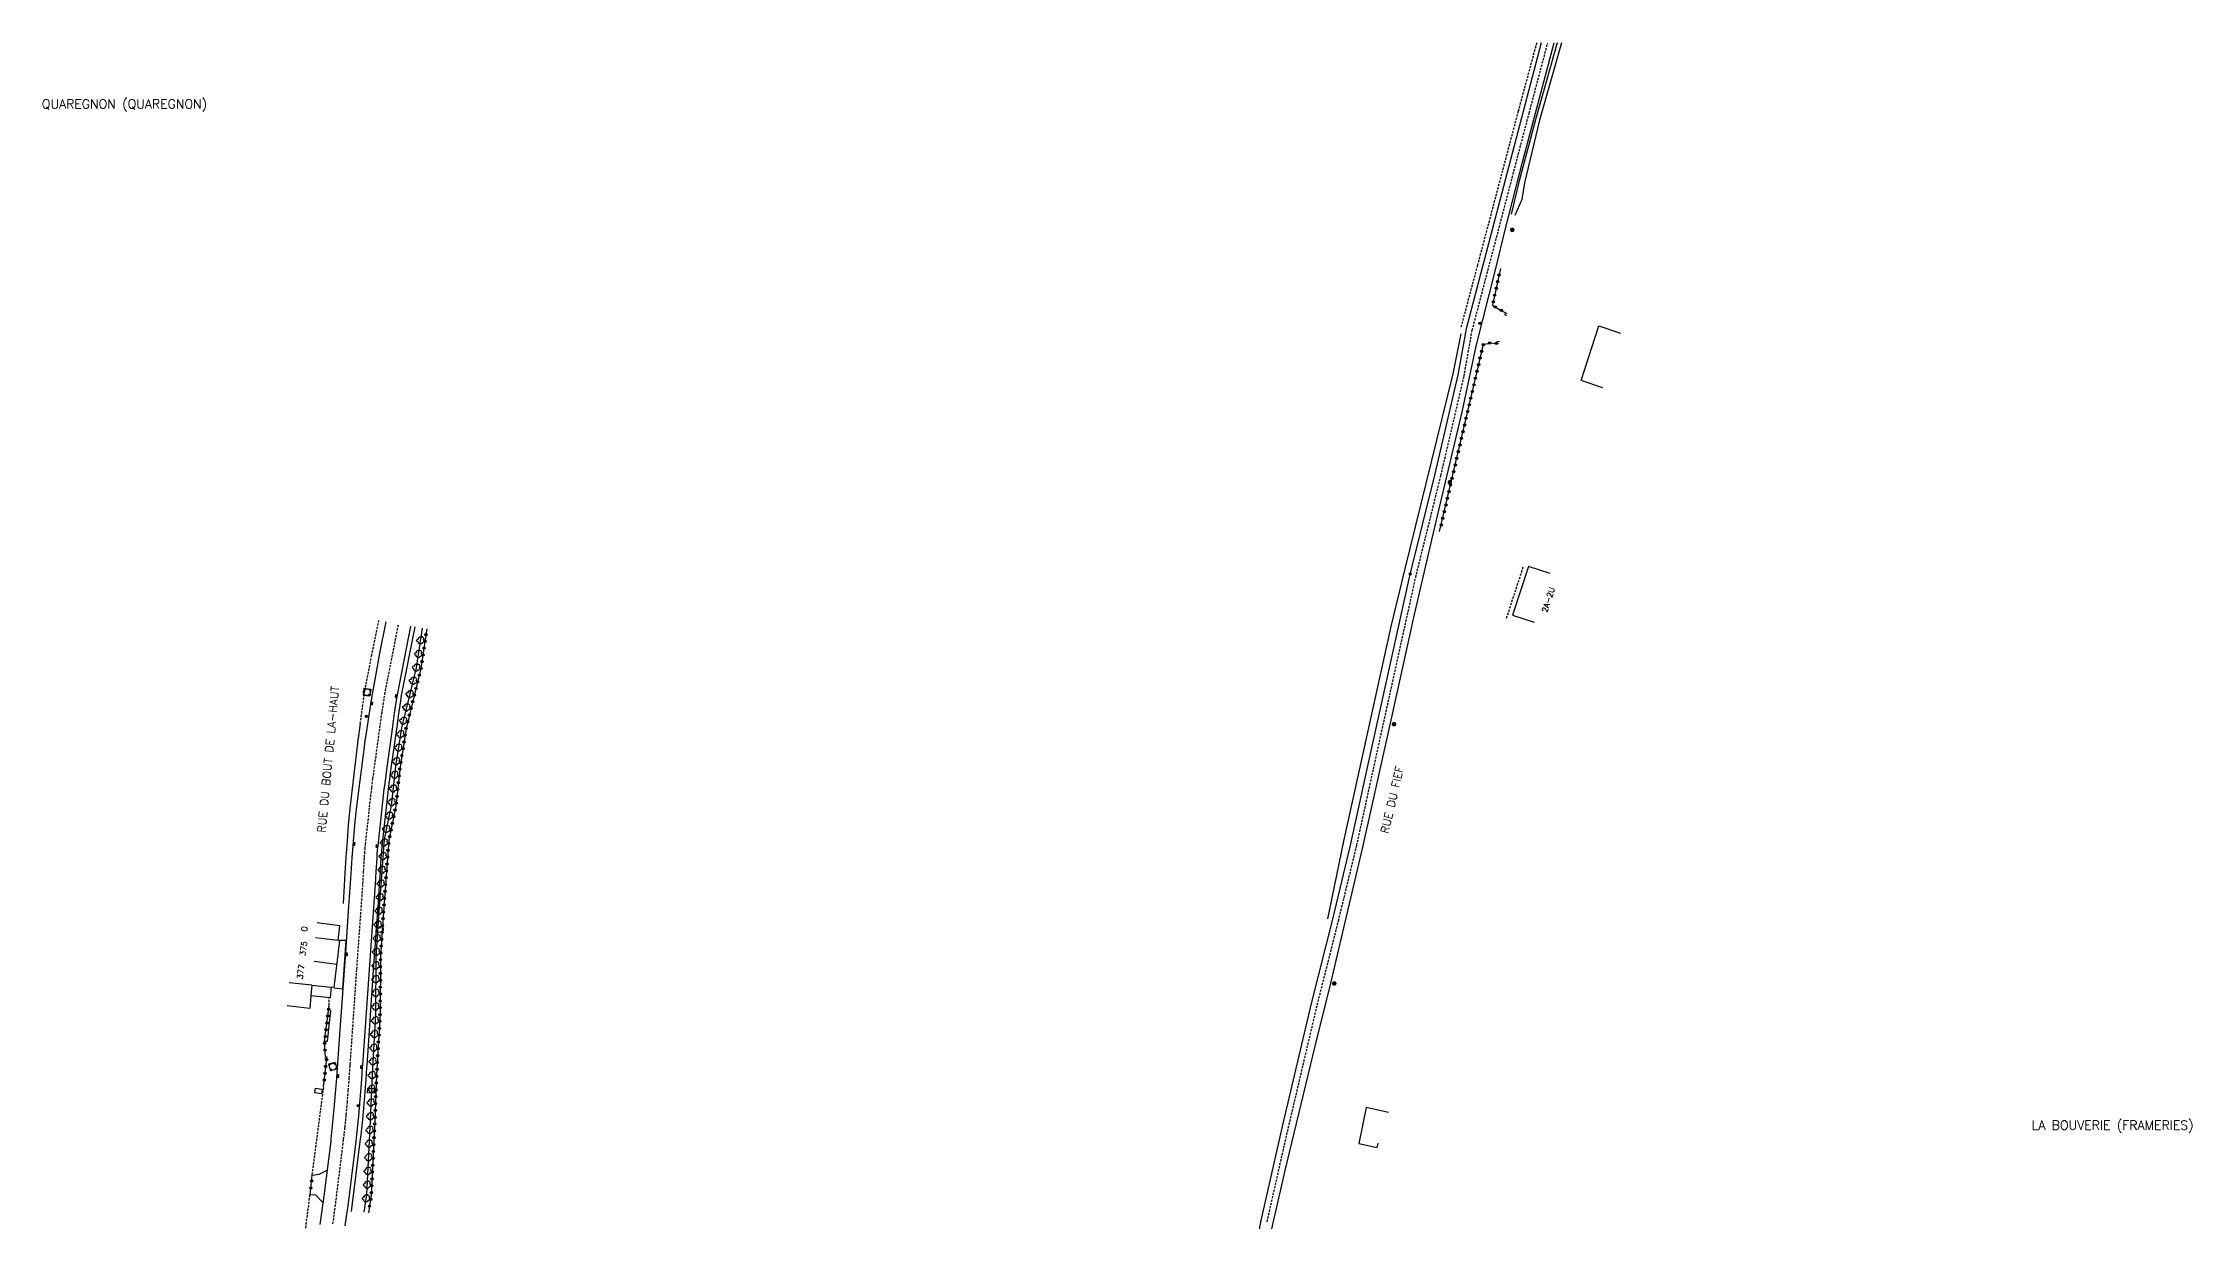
# Model space of a CAD drawing. Header units: millimetres. Extents: x 114005 to 114985, y 122399 to 123000.
# Drawn here: x 114514.9 to 114984.9, y 122742.2 to 123000 of the extents above; entities that cross this region are included whole.
import ezdxf
from ezdxf.enums import TextEntityAlignment as Align

# ---------------------------------------------------------------- set-up
doc = ezdxf.new("R2010")
doc.units = ezdxf.units.MM
doc.linetypes.add('DASHED', pattern=[0.75, 0.5, -0.25])
doc.layers.get('0').update_dxf_attribs({"linetype": 'CONTINUOUS'})
for name, color, linetype in [('w0001', 6, 'DASHED'), ('w0008', 7, 'CONTINUOUS'), ('w0014', 7, 'CONTINUOUS'), ('w0017', 7, 'CONTINUOUS'), ('w0100', 7, 'CONTINUOUS'), ('w0103', 1, 'CONTINUOUS'), ('w0112', 1, 'DASHED'), ('w0113', 2, 'DASHED'), ('W0212', 2, 'CONTINUOUS'), ('W0213', 2, 'CONTINUOUS'), ('W0302', 3, 'CONTINUOUS'), ('w0322', 7, 'CONTINUOUS'), ('W0323', 7, 'CONTINUOUS'), ('w0400', 7, 'CONTINUOUS'), ('w0420', 7, 'CONTINUOUS'), ('w0431', 7, 'CONTINUOUS'), ('w0856', 7, 'CONTINUOUS'), ('w0980', 7, 'CONTINUOUS'), ('w0989', 7, 'CONTINUOUS'), ('w0991', 7, 'CONTINUOUS'), ('w1102', 7, 'CONTINUOUS'), ('w1471', 7, 'CONTINUOUS'), ('W1473', 7, 'CONTINUOUS')]:
    doc.layers.add(name, color=color, linetype=linetype)
doc.styles.get("Standard").update_dxf_attribs({"font": 'romans.shx', "width": 0.85})

# ---------------------------------------------------------------- blocks, each defined once
blk = doc.blocks.new('T1473')
at = {"color": 0, "linetype": 'Continuous', "const_width": 0.5, "flags": 128}
blk.add_lwpolyline([(-0.25, 0, 1), (0.25, 0, 1)], format="xyb", close=True, dxfattribs=at)
blk = doc.blocks.new('T856')
for p, q in [((-0.125, 0), (0.125, 0)), ((0, 0.125), (0, -0.125))]:
    blk.add_line(p, q)
blk.add_ellipse((0, 0), major_axis=(-0.177, 0.177), ratio=1, start_param=3.9269908, end_param=10.2101761)
blk = doc.blocks.new('t322o')
at = {"color": 0, "linetype": 'Continuous'}
for radius in [0.25, 0.15]:
    blk.add_circle((0, 0), radius, dxfattribs=at)
blk = doc.blocks.new('T400')
for p, q in [((-0.15, 0.3), (0.15, 0.3)), ((-0.15, -0.25), (-0.15, 0.3)), ((-0.15, 0.15), (0.15, 0.15)), ((-0.15, 0), (0.15, 0)), ((0.15, 0.3), (0.15, -0.25)), ((-0.15, -0.15), (0.15, -0.15)), ((-0.15, -0.25), (-0.15, -0.3)), ((-0.15, -0.3), (0.15, -0.3)), ((0.15, -0.3), (0.15, -0.25))]:
    blk.add_line(p, q)
blk = doc.blocks.new('T420')
for p, q in [((0.75, 0.75), (-0.75, 0.75)), ((-0.75, 0.75), (-0.75, -0.75)), ((0.75, 0.75), (0.75, -0.75)), ((0.75, -0.75), (-0.75, -0.75))]:
    blk.add_line(p, q)
blk.add_ellipse((0, 0), major_axis=(-0.53, 0.53), ratio=1, start_param=3.926991, end_param=10.210176)
blk = doc.blocks.new('T1471')
at = {"color": 0, "linetype": 'Continuous', "flags": 128}
blk.add_lwpolyline([(-0.75, -0.5), (-0.75, 0.5), (0.75, 0.5), (0.75, -0.5), (-0.75, -0.5)], dxfattribs=at)
blk = doc.blocks.new('t302o')
for p, q in [((-0.8, 0.51), (-0.86, 0.34)), ((-0.86, 0.34), (-0.86, 0.17)), ((-0.86, 0.17), (-0.74, 0.06)), ((-0.69, 0.63), (-0.8, 0.51)), ((-0.8, -0.06), (-0.74, 0.06)), ((-0.74, 0.06), (-0.69, 0.11)), ((-0.57, 0.69), (-0.69, 0.63)), ((-0.46, 0.69), (-0.57, 0.69)), ((-0.29, 0.63), (-0.46, 0.69)), ((-0.29, 0.63), (-0.17, 0.74)), ((-0.23, 0.57), (-0.29, 0.63)), ((-0.17, 0.74), (-0.06, 0.8)), ((-0.06, 0.8), (0.06, 0.8)), ((0.06, 0.8), (0.23, 0.74)), ((0.23, 0.74), (0.34, 0.63)), ((0.34, 0.63), (0.4, 0.51)), ((0.46, 0.46), (0.34, 0.46)), ((0.4, 0.51), (0.4, 0.46)), ((0.57, 0.4), (0.46, 0.46)), ((0.57, 0.4), (0.69, 0.29)), ((0.69, 0.29), (0.74, 0.17)), ((0.74, 0.06), (0.69, -0.17)), ((0.74, 0.17), (0.74, 0.06)), ((-0.8, -0.17), (-0.8, -0.06)), ((-0.8, -0.23), (-0.8, -0.17)), ((-0.74, -0.34), (-0.8, -0.23)), ((-0.69, -0.4), (-0.74, -0.34)), ((-0.51, -0.46), (-0.69, -0.4)), ((-0.4, -0.46), (-0.51, -0.46)), ((-0.4, -0.46), (-0.34, -0.46)), ((-0.34, -0.46), (-0.34, -0.4)), ((-0.34, -0.51), (-0.34, -0.46)), ((-0.29, -0.63), (-0.34, -0.51)), ((-0.17, -0.74), (-0.29, -0.63)), ((-0.06, -0.8), (-0.17, -0.74)), ((0.06, -0.8), (-0.06, -0.8)), ((0.17, -0.74), (0.06, -0.8)), ((0.23, -0.69), (0.17, -0.74)), ((0.29, -0.46), (0.23, -0.46)), ((0.29, -0.63), (0.23, -0.69)), ((0.46, -0.4), (0.29, -0.46)), ((0.34, -0.51), (0.29, -0.63)), ((0.34, -0.51), (0.34, -0.46)), ((0.57, -0.34), (0.46, -0.4)), ((0.63, -0.29), (0.57, -0.34)), ((0.69, -0.17), (0.63, -0.29))]:
    blk.add_line(p, q)
blk = doc.blocks.new('t323o')
at = {"color": 0, "linetype": 'Continuous'}
for radius in [0.25, 0.15]:
    blk.add_circle((0, 0), radius, dxfattribs=at)

msp = doc.modelspace()

# ---------------------------------------------------------------- linework, layer by layer
at = {"layer": 'w0001'}
for points in [[(114782.64, 122742.06), (114787.28, 122762.55), (114793.61, 122789.5), (114798.26, 122807.9), (114802.26, 122824.43), (114805.92, 122841.19), (114815.14, 122883.05), (114820.66, 122905.38), (114825.72, 122927.08), (114827.51, 122937.14), (114839.96, 122984.67), (114844.02, 123000)], [(114578.3, 122741.57), (114578.72, 122744.56), (114578.82, 122745.32), (114580.65, 122760.04), (114580.81, 122761.4), (114580.96, 122762.76), (114581.1, 122764.12), (114581.23, 122765.48), (114581.46, 122768.13), (114581.67, 122770.79), (114581.88, 122773.44), (114582.07, 122776.09), (114582.1, 122776.5), (114583.54, 122797.34), (114584.67, 122813.13), (114584.86, 122816), (114585.04, 122818.88), (114585.21, 122821.77), (114585.27, 122822.71), (114585.34, 122823.65), (114585.44, 122824.59), (114586.8, 122837.04), (114586.9, 122837.84), (114587.05, 122838.98), (114588.68, 122850.83), (114589.09, 122853.71), (114589.51, 122856.6), (114589.65, 122857.42), (114589.8, 122858.23), (114592.66, 122872.87)]]:
    msp.add_lwpolyline(points, dxfattribs=at)
at = {"layer": 'w0008'}
for points in [[(114842.58, 123000), (114838.62, 122985.02), (114826.15, 122937.44), (114824.36, 122927.36), (114819.3, 122905.7), (114813.79, 122883.37), (114804.56, 122841.48), (114800.9, 122824.75), (114796.91, 122808.23), (114792.26, 122789.83), (114785.92, 122762.86), (114781.28, 122742.34), (114781.28, 122742.34), (114781.28, 122742.34), (114779.59, 122733.26)], [(114783.39, 122739.24), (114786.42, 122752.61), (114786.51, 122752.97), (114793.12, 122780.47), (114796.6, 122794.29), (114803.55, 122824.03), (114809.63, 122851.16), (114814.85, 122874.92), (114819.22, 122893.76), (114825.38, 122919.54), (114828.37, 122933.62), (114832.69, 122950.63), (114834.79, 122959.37), (114838.51, 122973.9), (114845.45, 123000)], [(114589.85, 122873.35), (114588.53, 122866.48), (114587.75, 122862.34), (114586.75, 122856.7), (114585.42, 122848.11), (114585.3, 122847.34), (114585.19, 122846.55), (114583.46, 122832.95), (114583.29, 122831.57), (114583.15, 122830.19), (114583.02, 122828.8), (114582.73, 122825.26), (114582.46, 122821.72), (114582.21, 122818.17), (114581.66, 122810.04), (114581.06, 122801.04), (114579.78, 122783.02), (114579.1, 122773.56), (114578.97, 122771.83), (114578.83, 122770.1), (114578.68, 122768.43), (114578.52, 122766.76), (114577.88, 122760.2), (114577.85, 122759.9), (114577.83, 122759.69), (114576.31, 122747.68), (114576.04, 122745.6), (114575.75, 122743.52), (114575.46, 122741.44)], [(114581.02, 122741.18), (114581.44, 122744.19), (114581.55, 122744.97), (114583.38, 122759.71), (114583.54, 122761.09), (114583.7, 122762.47), (114583.84, 122763.85), (114583.97, 122765.24), (114584.2, 122767.9), (114584.41, 122770.57), (114584.62, 122773.23), (114584.81, 122775.9), (114584.84, 122776.31), (114586.28, 122797.15), (114587.41, 122812.94), (114587.61, 122815.82), (114587.79, 122818.72), (114587.95, 122821.61), (114588.01, 122822.51), (114588.08, 122823.41), (114588.17, 122824.3), (114589.53, 122836.72), (114589.63, 122837.49), (114589.78, 122838.61), (114590.16, 122841.43), (114591.41, 122850.45), (114591.81, 122853.32), (114592.23, 122856.19), (114592.36, 122856.95), (114592.5, 122857.72), (114595.37, 122872.4)]]:
    msp.add_lwpolyline(points, dxfattribs=at)
at = {"layer": 'w0014'}
for points in [[(114578.56, 122793.25), (114580.48, 122793.04), (114581.19, 122803.63), (114579.78, 122803.61)], [(114576.55, 122781.59), (114577.1, 122781.56), (114577.85, 122788.28)]]:
    msp.add_lwpolyline(points, dxfattribs=at)
at = {"layer": 'w0017'}
for points in [[(114573.87, 122752.27), (114575.3, 122752.45), (114577.06, 122753.32)], [(114576.1, 122746.27), (114574.55, 122747.88), (114573.33, 122747.94)]]:
    msp.add_lwpolyline(points, dxfattribs=at)
at = {"layer": 'w0100'}
for points in [[(114844.56, 122883.88), (114839.8, 122885.44), (114836.34, 122874.82), (114841.09, 122873.27)], [(114579.43, 122803.56), (114579.83, 122806.84), (114574.87, 122807.45)], [(114579.43, 122803.56), (114579.74, 122803.52), (114578.54, 122793.29), (114577.91, 122793.36)], [(114573.5, 122791.46), (114573.26, 122788.74), (114568.29, 122789.33)]]:
    msp.add_lwpolyline(points, dxfattribs=at)
at = {"layer": 'w0103'}
for points in [[(114856.05, 122924.54), (114851.32, 122926.17), (114855.23, 122938.08), (114859.96, 122936.46)], [(114577.91, 122793.36), (114577.68, 122791.03), (114573.51, 122791.47)]]:
    msp.add_lwpolyline(points, dxfattribs=at)
at = {"layer": 'w0112'}
for points in [[(114835.07, 122940.33), (114834.7, 122940.44), (114834.79, 122940.96), (114835.17, 122940.85)], [(114833.27, 122934.16), (114832.88, 122934.26), (114833.06, 122934.77), (114833.45, 122934.67)], [(114577.47, 122789.38), (114577.48, 122791)], [(114576.57, 122777.82), (114576.95, 122777.77), (114577.02, 122778.06), (114576.65, 122778.1)], [(114573.78, 122752.34), (114576.3, 122771.55)], [(114571.05, 122730.32), (114573.29, 122747.95)]]:
    msp.add_lwpolyline(points, dxfattribs=at)
at = {"layer": 'w0113'}
for points in [[(114841.59, 123000), (114837.56, 122985.08), (114828.64, 122951.32), (114825.04, 122937.81)], [(114835.03, 122874.16), (114838.69, 122885.39)], [(114584.28, 122851.05), (114585.3, 122858.21), (114586.76, 122865.89), (114588.37, 122873.61)]]:
    msp.add_lwpolyline(points, dxfattribs=at)
at = {"layer": 'W0212'}
msp.add_lwpolyline([(114846.06, 123000), (114841.4, 122983.44), (114837.72, 122969.51), (114835.99, 122962.53)], dxfattribs=at)
at = {"layer": 'W0213'}
for points in [[(114847.07, 123000), (114842.19, 122983.14), (114838.92, 122969.41), (114838.33, 122965.72), (114836.84, 122962.23)], [(114825.03, 122936.33), (114823.27, 122927.59), (114812.68, 122884.61), (114809.71, 122872.29), (114809.71, 122872.29), (114799.32, 122825.32), (114799.32, 122825.32), (114795.85, 122808.35)], [(114582.39, 122744.28), (114582.47, 122744.85), (114584.3, 122759.59), (114584.47, 122760.98), (114584.62, 122762.37), (114584.76, 122763.76), (114584.89, 122765.16), (114585.12, 122767.83), (114585.34, 122770.49), (114585.55, 122773.16), (114585.74, 122775.83), (114585.77, 122776.24), (114587.21, 122797.08), (114588.34, 122812.87), (114588.53, 122815.76), (114588.72, 122818.66), (114588.88, 122821.55), (114588.94, 122822.44), (114589.01, 122823.32), (114589.1, 122824.21), (114590.46, 122836.62), (114590.55, 122837.37), (114590.7, 122838.49), (114591.08, 122841.3), (114592.33, 122850.33), (114592.73, 122853.19), (114593.15, 122856.04), (114593.27, 122856.79), (114593.41, 122857.55), (114596.28, 122872.22)], [(114584.28, 122851.05), (114583.89, 122848.33), (114583.78, 122847.55), (114583.67, 122846.74), (114582.06, 122833.11), (114581.91, 122831.72), (114581.77, 122830.32), (114581.66, 122828.91), (114581.4, 122825.36), (114581.16, 122821.81), (114580.94, 122818.26), (114580.56, 122811.66)]]:
    msp.add_lwpolyline(points, dxfattribs=at)
at = {"layer": 'W0302'}
msp.add_lwpolyline([(114597.82, 122871.95), (114596.55, 122863.28), (114593.31, 122850.12), (114591.98, 122841.75), (114591.08, 122833.15), (114589.54, 122825.72), (114588.33, 122809.96), (114587.7, 122800.04), (114587.61, 122787.65), (114586.86, 122774.25), (114586.46, 122764.18), (114585.67, 122747.98), (114585.08, 122744.13)], dxfattribs=at)
at = {"layer": 'w0322'}
for points in [[(114833.71, 122950.67), (114831.94, 122942.62), (114833.5, 122941.7), (114834.79, 122940.96)], [(114820.38, 122893.06), (114829.94, 122934.04), (114831.47, 122934.4), (114832.88, 122934.26)], [(114598.82, 122871.8), (114597.54, 122863.08), (114594.3, 122849.92), (114592.99, 122841.62), (114592.08, 122832.99), (114590.54, 122825.58), (114589.34, 122809.89), (114588.71, 122800.01), (114588.62, 122787.62), (114587.87, 122774.2), (114587.47, 122764.13), (114586.68, 122747.88), (114586.08, 122743.98)], [(114576.65, 122778.1), (114576.49, 122781.6), (114577.48, 122789.39)], [(114573.31, 122747.96), (114573.79, 122752.3)]]:
    msp.add_lwpolyline(points, dxfattribs=at)
at = {"layer": 'W0323'}
msp.add_lwpolyline([(114576.26, 122771.56), (114576.94, 122777.7)], dxfattribs=at)
at = {"layer": 'w0431'}
msp.add_lwpolyline([(114809.22, 122765.96), (114804.33, 122767.02), (114802.67, 122759.16), (114806.72, 122758.28), (114806.93, 122759.26)], dxfattribs=at)
at = {"layer": 'w1102'}
for points in [[(114579.43, 122803.56), (114574.47, 122804.17)], [(114579.13, 122798.36), (114574.17, 122798.97)], [(114573.72, 122793.81), (114568.75, 122794.34)], [(114573.72, 122793.81), (114573.5, 122791.46)], [(114573.72, 122793.81), (114577.91, 122793.36)]]:
    msp.add_lwpolyline(points, dxfattribs=at)

# ---------------------------------------------------------------- block references
at = {"layer": 'W0302'}
for p, rotation in [((114597.42, 122869.21), 261.6457206722904), ((114596.54, 122863.27), 256.1620843727478), ((114596.98, 122866.24), 261.6457206722904), ((114595.83, 122860.36), 256.1620843727478), ((114594.39, 122854.53), 256.1620843727478), ((114595.11, 122857.44), 256.1620843727478), ((114593.67, 122851.62), 256.1620843727478), ((114592.61, 122845.72), 261.0092623668123), ((114593.08, 122848.68), 261.0092623668123), ((114591.77, 122839.78), 264.0237030551317), ((114592.14, 122842.75), 261.0092623668123), ((114591.46, 122836.79), 264.0237030551317), ((114590.61, 122830.86), 258.2644070293132), ((114591.15, 122833.81), 264.0237030551317), ((114590, 122827.93), 258.2644070293132), ((114589.25, 122821.98), 265.627848209138), ((114589.48, 122824.97), 265.627848209138), ((114588.79, 122816), 265.627848209138), ((114589.02, 122818.99), 265.627848209138), ((114588.57, 122813.01), 265.627848209138), ((114588.14, 122807.02), 266.3432014633162), ((114588.34, 122810.02), 265.627848209138), ((114587.95, 122804.03), 266.3432014633162), ((114587.68, 122798.04), 269.5830939379224), ((114587.76, 122801.04), 266.3432014633162), ((114587.66, 122795.04), 269.5830939379224), ((114587.62, 122789.04), 269.5830939379224), ((114587.64, 122792.04), 269.5830939379224), ((114587.35, 122783.05), 266.7874370848881), ((114587.52, 122786.04), 266.7874370848881), ((114587.18, 122780.05), 266.7874370848881), ((114586.85, 122774.06), 267.7352055925959), ((114587.01, 122777.06), 266.7874370848881), ((114586.73, 122771.06), 267.7352055925959), ((114586.49, 122765.07), 267.7352055925959), ((114586.61, 122768.06), 267.7352055925959), ((114586.36, 122762.07), 267.2230738636767), ((114586.07, 122756.08), 267.2230738636767), ((114586.21, 122759.07), 267.2230738636767), ((114585.92, 122753.08), 267.2230738636767), ((114585.54, 122747.1), 261.1973668882865), ((114585.77, 122750.08), 267.2230738636767)]:
    msp.add_blockref('t302o', p, dxfattribs=dict(at, rotation=rotation))
at = {"layer": 'w0322'}
for p, rotation in [((114833.39, 122949.21), 257.6189021337645), ((114832.42, 122944.81), 257.6189021337645), ((114832.75, 122946.28), 257.6189021337645), ((114833.07, 122947.74), 257.6189021337645), ((114832.1, 122943.35), 257.6189021337645), ((114832.59, 122942.24), 329.5127389184017), ((114833.89, 122941.48), 330.2944900480227), ((114831.31, 122934.36), 12.86661865932523), ((114832.8, 122934.27), 354.4489551809664), ((114828.89, 122929.58), 76.87738008499883), ((114829.23, 122931.04), 76.87738008499883), ((114829.58, 122932.5), 76.87738008499883), ((114829.92, 122933.96), 76.87738008499883), ((114827.87, 122925.19), 76.87738008499883), ((114828.21, 122926.65), 76.87738008499883), ((114828.55, 122928.12), 76.87738008499883), ((114826.85, 122920.81), 76.87738008499883), ((114827.19, 122922.27), 76.87738008499883), ((114827.53, 122923.73), 76.87738008499883), ((114825.83, 122916.43), 76.87738008499883), ((114826.17, 122917.89), 76.87738008499883), ((114826.51, 122919.35), 76.87738008499883), ((114824.47, 122910.59), 76.87738008499883), ((114824.81, 122912.05), 76.87738008499883), ((114825.15, 122913.51), 76.87738008499883), ((114825.49, 122914.97), 76.87738008499883), ((114823.45, 122906.2), 76.87738008499883), ((114823.79, 122907.66), 76.87738008499883), ((114824.13, 122909.12), 76.87738008499883), ((114822.42, 122901.82), 76.87738008499883), ((114822.76, 122903.28), 76.87738008499883), ((114823.1, 122904.74), 76.87738008499883), ((114821.4, 122897.44), 76.87738008499883), ((114821.74, 122898.9), 76.87738008499883), ((114822.08, 122900.36), 76.87738008499883), ((114820.72, 122894.52), 76.87738008499883), ((114821.06, 122895.98), 76.87738008499883), ((114598.42, 122869.05), 261.6457206722711), ((114598.64, 122870.53), 261.6457206722711), ((114597.77, 122864.6), 261.6457206722711), ((114597.98, 122866.08), 261.6457206722711), ((114598.2, 122867.57), 261.6457206722711), ((114596.83, 122860.2), 256.1620843727702), ((114597.19, 122861.66), 256.1620843727702), ((114597.55, 122863.11), 261.6457206722711), ((114595.4, 122854.37), 256.1620843727702), ((114595.76, 122855.83), 256.1620843727702), ((114596.12, 122857.29), 256.1620843727702), ((114596.47, 122858.74), 256.1620843727702), ((114594.32, 122850.01), 256.1620843727702), ((114594.68, 122851.46), 256.1620843727702), ((114595.04, 122852.92), 256.1620843727702), ((114593.61, 122845.56), 261.0092623667805), ((114593.85, 122847.04), 261.0092623667805), ((114594.08, 122848.53), 261.0092623667805), ((114592.93, 122841.11), 264.0237030551508), ((114593.14, 122842.6), 261.0092623667805), ((114593.38, 122844.08), 261.0092623667805), ((114592.47, 122836.64), 264.0237030551508), ((114592.62, 122838.13), 264.0237030551508), ((114592.78, 122839.62), 264.0237030551508), ((114591.61, 122830.71), 258.2644070292995), ((114591.91, 122832.18), 258.2644070292995), ((114592.15, 122833.65), 264.0237030551508), ((114592.31, 122835.15), 264.0237030551508), ((114590.69, 122826.3), 258.2644070292995), ((114591, 122827.77), 258.2644070292995), ((114591.3, 122829.24), 258.2644070292995), ((114590.26, 122821.83), 265.6278482091448), ((114590.37, 122823.32), 265.6278482091448), ((114590.49, 122824.82), 265.6278482091448), ((114589.91, 122817.34), 265.6278482091448), ((114590.03, 122818.84), 265.6278482091448), ((114590.14, 122820.33), 265.6278482091448), ((114589.57, 122812.85), 265.6278482091448), ((114589.69, 122814.35), 265.6278482091448), ((114589.8, 122815.85), 265.6278482091448), ((114589.25, 122808.37), 266.3432014632839), ((114589.34, 122809.86), 266.3432014632839), ((114589.46, 122811.36), 265.6278482091448), ((114588.96, 122803.87), 266.3432014632839), ((114589.06, 122805.37), 266.3432014632839), ((114589.15, 122806.87), 266.3432014632839), ((114588.7, 122797.88), 269.5830939379468), ((114588.71, 122799.38), 269.5830939379468), ((114588.77, 122800.88), 266.3432014632839), ((114588.86, 122802.38), 266.3432014632839), ((114588.66, 122793.38), 269.5830939379468), ((114588.68, 122794.88), 269.5830939379468), ((114588.69, 122796.38), 269.5830939379468), ((114577.37, 122788.54), 82.81119549340868), ((114588.63, 122788.88), 269.5830939379468), ((114588.64, 122790.38), 269.5830939379468), ((114588.65, 122791.88), 269.5830939379468), ((114576.81, 122784.08), 82.81119549340868), ((114576.99, 122785.57), 82.81119549340868), ((114577.18, 122787.05), 82.81119549340868), ((114588.44, 122784.39), 266.7874370848579), ((114588.53, 122785.89), 266.7874370848579), ((114588.61, 122787.38), 266.7874370848579), ((114576.52, 122781.1), 92.54964028175257), ((114576.58, 122779.6), 92.54964028175257), ((114576.62, 122782.59), 82.81119549340868), ((114588.19, 122779.9), 266.7874370848579), ((114588.27, 122781.39), 266.7874370848579), ((114588.36, 122782.89), 266.7874370848579), ((114587.94, 122775.4), 266.7874370848579), ((114588.02, 122776.9), 266.7874370848579), ((114588.1, 122778.4), 266.7874370848579), ((114587.74, 122770.91), 267.7352055926206), ((114587.8, 122772.41), 267.7352055926206), ((114587.86, 122773.9), 267.7352055926206), ((114587.5, 122764.91), 267.7352055926206), ((114587.56, 122766.41), 267.7352055926206), ((114587.62, 122767.91), 267.7352055926206), ((114587.68, 122769.41), 267.7352055926206), ((114587.29, 122760.42), 267.2230738637027), ((114587.36, 122761.91), 267.2230738637027), ((114587.44, 122763.41), 267.2230738637027), ((114587.07, 122755.92), 267.2230738637027), ((114587.15, 122757.42), 267.2230738637027), ((114587.22, 122758.92), 267.2230738637027), ((114573.64, 122750.94), 83.76374398866781), ((114586.85, 122751.43), 267.2230738637027), ((114586.93, 122752.93), 267.2230738637027), ((114587, 122754.42), 267.2230738637027), ((114573.48, 122749.45), 83.76374398866781), ((114586.54, 122746.94), 261.1973668881358), ((114586.71, 122748.43), 267.2230738637027), ((114586.78, 122749.93), 267.2230738637027), ((114586.31, 122745.46), 261.1973668881358)]:
    msp.add_blockref('t322o', p, dxfattribs=dict(at, rotation=rotation))
at = {"layer": 'W0323', "rotation": 83.71450719892066}
for p in [(114576.59, 122774.55), (114576.75, 122776.04), (114576.92, 122777.53), (114576.43, 122773.06)]:
    msp.add_blockref('t323o', p, dxfattribs=at)
at = {"layer": 'w0400'}
for p, rotation in [((114586.79, 122855.51), 351.2088119194041), ((114592.18, 122857.07), 349.5612695834651), ((114582.93, 122824.72), 355.6497046779556), ((114587.93, 122824.27), 354.3019820825385), ((114581.26, 122800.58), 356.15216654771), ((114584.56, 122775.85), 175.8580389433709), ((114579.38, 122773.96), 355.8620848965596)]:
    msp.add_blockref('T400', p, dxfattribs=dict(at, rotation=rotation))
at = {"layer": 'w0420'}
for p, rotation in [((114585.74, 122857.95), 81.87846406646219), ((114578.29, 122775.99), 15.0698958165702)]:
    msp.add_blockref('T420', p, dxfattribs=dict(at, rotation=rotation))
at = {"layer": 'w0856'}
for p, rotation in [((114829.18, 122938.65), 224.2910223371463), ((114813.93, 122883.81), 224.2910223371463), ((114585.68, 122852.64), 15.0698958165702)]:
    msp.add_blockref('T856', p, dxfattribs=dict(at, rotation=rotation))
msp.add_blockref('T856', (114583.88, 122767.45), dxfattribs=at)
at = {"layer": 'w1471'}
for p, rotation in [((114588.53, 122805.88), 356.4), ((114575.14, 122770.65), 351.8294608217037), ((114586.66, 122770.71), 357.3498426045825)]:
    msp.add_blockref('T1471', p, dxfattribs=dict(at, rotation=rotation))
at = {"layer": 'W1473'}
for p, rotation in [((114836.27, 122959.1), 224.2910223371463), ((114822.61, 122903.85), 76.87738008499399), ((114810.4, 122850.93), 77.36033461104535), ((114797.33, 122794.19), 245.7680732075282)]:
    msp.add_blockref('T1473', p, dxfattribs=dict(at, rotation=rotation))

# ---------------------------------------------------------------- texts
at = {"layer": 'w0980'}
for s, p in [('QUAREGNON (QUAREGNON)', (114532.72, 122986.52)), ('LA BOUVERIE (FRAMERIES)', (114967.59, 122763.04))]:
    msp.add_text(s, height=2, dxfattribs=at).set_placement(p, align=Align.MIDDLE)
at = {"layer": 'w0989'}
for s, rotation, p in [('RUE DU BOUT DE LA-HAUT', 84.611, (114575.78, 122827.24)), ('RUE DU FIEF', 76.9894, (114808.29, 122827.08))]:
    msp.add_text(s, height=1.75, rotation=rotation, dxfattribs=at).set_placement(p, align=Align.MIDDLE_LEFT)
at = {"layer": 'w0991'}
for s, rotation, p in [('2A-2U', 72, (114844.73, 122877.96)), ('375', 82.4466, (114572.49, 122801.76)), ('O', 82.4466, (114572.68, 122806.05)), ('377', 82.4466, (114571.88, 122796.65))]:
    msp.add_text(s, height=1.25, rotation=rotation, dxfattribs=at).set_placement(p, align=Align.CENTER)

doc.saveas('drawing.dxf')
